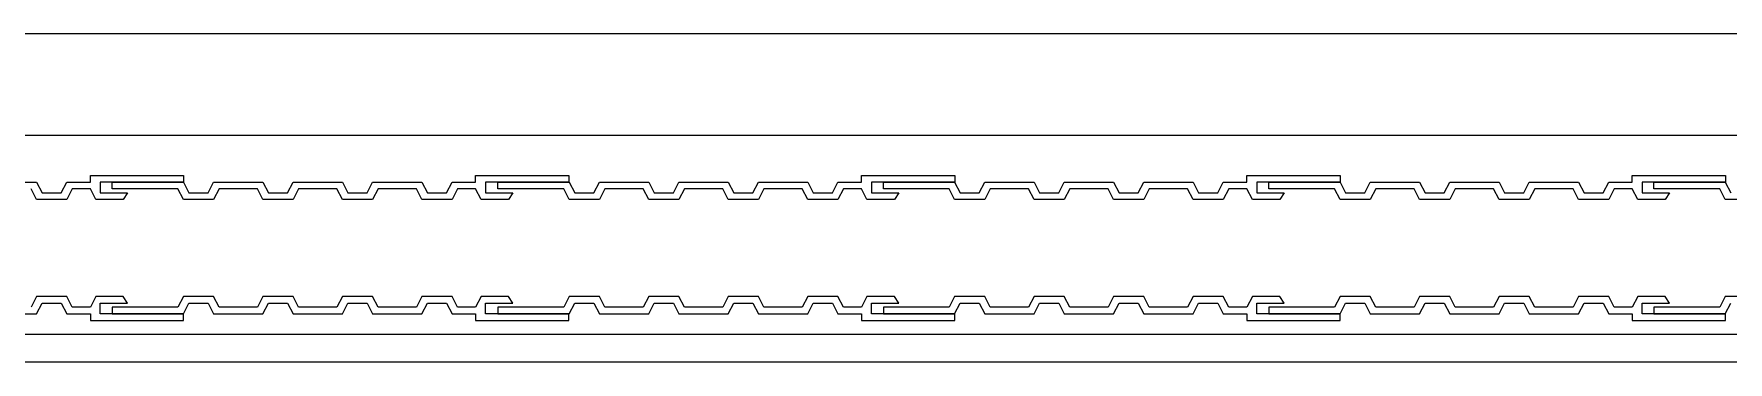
# Model space of a CAD drawing. Header units: inches. Extents: x -12530 to 36157, y 78659 to 110077.
# Drawn here: x 6489.9 to 6798.9, y 87925.6 to 87985.4 of the extents above; entities that cross this region are included whole.
import ezdxf

# ---------------------------------------------------------------- set-up
doc = ezdxf.new("R2010")
doc.units = ezdxf.units.IN
doc.header["$MEASUREMENT"] = 0
doc.layers.add('freecads.com', color=7, linetype='Continuous')

msp = doc.modelspace()

# ---------------------------------------------------------------- linework, layer by layer
at = {"layer": 'freecads.com'}
for p, q in [((7335.66, 87985.43), (6278.8, 87985.43)), ((7335.66, 87966.93), (6362.8, 87966.93)), ((6481.4, 87958.43), (6490.4, 87958.43)), ((6490.4, 87955.28), (6489.4, 87957.23)), ((6490.4, 87958.43), (6491.4, 87956.48)), ((6494.9, 87956.48), (6495.9, 87958.43)), ((6495.9, 87958.43), (6500.2, 87958.43)), ((6496.9, 87957.23), (6495.9, 87955.28)), ((6500.2, 87957.23), (6496.9, 87957.23)), ((6500.2, 87958.43), (6500.2, 87959.63)), ((6500.2, 87959.63), (6517.2, 87959.63)), ((6501.2, 87955.28), (6500.2, 87957.23)), ((6517.2, 87958.43), (6502, 87958.43)), ((6502, 87958.43), (6502, 87956.48)), ((6504.17, 87957.23), (6504.17, 87958.43)), ((6504.17, 87958.43), (6517.17, 87958.43)), ((6516.17, 87957.23), (6504.17, 87957.23)), ((6517.17, 87955.28), (6516.17, 87957.23)), ((6517.17, 87958.43), (6518.17, 87956.48)), ((6517.2, 87959.63), (6517.2, 87958.43)), ((6521.67, 87956.48), (6522.67, 87958.43)), ((6522.67, 87958.43), (6531.67, 87958.43)), ((6523.67, 87957.23), (6522.67, 87955.28)), ((6530.67, 87957.23), (6523.67, 87957.23)), ((6531.67, 87955.28), (6530.67, 87957.23)), ((6531.67, 87958.43), (6532.67, 87956.48)), ((6536.17, 87956.48), (6537.17, 87958.43)), ((6537.17, 87958.43), (6546.17, 87958.43)), ((6538.17, 87957.23), (6537.17, 87955.28)), ((6545.17, 87957.23), (6538.17, 87957.23)), ((6546.17, 87955.28), (6545.17, 87957.23)), ((6546.17, 87958.43), (6547.17, 87956.48)), ((6550.67, 87956.48), (6551.67, 87958.43)), ((6551.67, 87958.43), (6560.67, 87958.43)), ((6552.67, 87957.23), (6551.67, 87955.28)), ((6559.67, 87957.23), (6552.67, 87957.23)), ((6560.67, 87955.28), (6559.67, 87957.23)), ((6560.67, 87958.43), (6561.67, 87956.48)), ((6565.17, 87956.48), (6566.17, 87958.43)), ((6566.17, 87958.43), (6570.47, 87958.43)), ((6567.17, 87957.23), (6566.17, 87955.28)), ((6570.47, 87957.23), (6567.17, 87957.23)), ((6570.47, 87958.43), (6570.47, 87959.63)), ((6570.47, 87959.63), (6587.47, 87959.63)), ((6571.47, 87955.28), (6570.47, 87957.23)), ((6587.47, 87958.43), (6572.27, 87958.43)), ((6572.27, 87958.43), (6572.27, 87956.48)), ((6574.54, 87957.23), (6574.54, 87958.43)), ((6574.54, 87958.43), (6587.54, 87958.43)), ((6586.54, 87957.23), (6574.54, 87957.23)), ((6587.54, 87955.28), (6586.54, 87957.23)), ((6587.47, 87959.63), (6587.47, 87958.43)), ((6587.54, 87958.43), (6588.54, 87956.48)), ((6592.04, 87956.48), (6593.04, 87958.43)), ((6593.04, 87958.43), (6602.04, 87958.43)), ((6594.04, 87957.23), (6593.04, 87955.28)), ((6601.04, 87957.23), (6594.04, 87957.23)), ((6602.04, 87955.28), (6601.04, 87957.23)), ((6602.04, 87958.43), (6603.04, 87956.48)), ((6606.54, 87956.48), (6607.54, 87958.43)), ((6607.54, 87958.43), (6616.54, 87958.43)), ((6608.54, 87957.23), (6607.54, 87955.28)), ((6615.54, 87957.23), (6608.54, 87957.23)), ((6616.54, 87955.28), (6615.54, 87957.23)), ((6616.54, 87958.43), (6617.54, 87956.48)), ((6621.04, 87956.48), (6622.04, 87958.43)), ((6622.04, 87958.43), (6631.04, 87958.43)), ((6623.04, 87957.23), (6622.04, 87955.28)), ((6630.04, 87957.23), (6623.04, 87957.23)), ((6631.04, 87955.28), (6630.04, 87957.23)), ((6631.04, 87958.43), (6632.04, 87956.48)), ((6635.54, 87956.48), (6636.54, 87958.43)), ((6636.54, 87958.43), (6640.84, 87958.43)), ((6637.54, 87957.23), (6636.54, 87955.28)), ((6640.84, 87957.23), (6637.54, 87957.23)), ((6640.84, 87958.43), (6640.84, 87959.63)), ((6640.84, 87959.63), (6657.84, 87959.63)), ((6641.84, 87955.28), (6640.84, 87957.23)), ((6657.84, 87958.43), (6642.64, 87958.43)), ((6642.64, 87958.43), (6642.64, 87956.48)), ((6644.83, 87957.23), (6644.83, 87958.43)), ((6644.83, 87958.43), (6657.83, 87958.43)), ((6656.83, 87957.23), (6644.83, 87957.23)), ((6657.83, 87955.28), (6656.83, 87957.23)), ((6657.83, 87958.43), (6658.83, 87956.48)), ((6657.84, 87959.63), (6657.84, 87958.43)), ((6662.33, 87956.48), (6663.33, 87958.43)), ((6663.33, 87958.43), (6672.33, 87958.43)), ((6664.33, 87957.23), (6663.33, 87955.28)), ((6671.33, 87957.23), (6664.33, 87957.23)), ((6672.33, 87955.28), (6671.33, 87957.23)), ((6672.33, 87958.43), (6673.33, 87956.48)), ((6676.83, 87956.48), (6677.83, 87958.43)), ((6677.83, 87958.43), (6686.83, 87958.43)), ((6678.83, 87957.23), (6677.83, 87955.28)), ((6685.83, 87957.23), (6678.83, 87957.23)), ((6686.83, 87955.28), (6685.83, 87957.23)), ((6686.83, 87958.43), (6687.83, 87956.48)), ((6691.33, 87956.48), (6692.33, 87958.43)), ((6692.33, 87958.43), (6701.33, 87958.43)), ((6693.33, 87957.23), (6692.33, 87955.28)), ((6700.33, 87957.23), (6693.33, 87957.23)), ((6701.33, 87955.28), (6700.33, 87957.23)), ((6701.33, 87958.43), (6702.33, 87956.48)), ((6705.83, 87956.48), (6706.83, 87958.43)), ((6706.83, 87958.43), (6711.13, 87958.43)), ((6707.83, 87957.23), (6706.83, 87955.28)), ((6711.13, 87957.23), (6707.83, 87957.23)), ((6711.13, 87958.43), (6711.13, 87959.63)), ((6711.13, 87959.63), (6728.13, 87959.63)), ((6712.13, 87955.28), (6711.13, 87957.23)), ((6728.13, 87958.43), (6712.93, 87958.43)), ((6712.93, 87958.43), (6712.93, 87956.48)), ((6715.13, 87957.23), (6715.13, 87958.43)), ((6715.13, 87958.43), (6728.13, 87958.43)), ((6727.13, 87957.23), (6715.13, 87957.23)), ((6728.13, 87955.28), (6727.13, 87957.23)), ((6728.13, 87959.63), (6728.13, 87958.43)), ((6728.13, 87958.43), (6729.13, 87956.48)), ((6732.63, 87956.48), (6733.63, 87958.43)), ((6733.63, 87958.43), (6742.63, 87958.43)), ((6734.63, 87957.23), (6733.63, 87955.28)), ((6741.63, 87957.23), (6734.63, 87957.23)), ((6742.63, 87955.28), (6741.63, 87957.23)), ((6742.63, 87958.43), (6743.63, 87956.48)), ((6747.13, 87956.48), (6748.13, 87958.43)), ((6748.13, 87958.43), (6757.13, 87958.43)), ((6749.13, 87957.23), (6748.13, 87955.28)), ((6756.13, 87957.23), (6749.13, 87957.23)), ((6757.13, 87955.28), (6756.13, 87957.23)), ((6757.13, 87958.43), (6758.13, 87956.48)), ((6761.63, 87956.48), (6762.63, 87958.43)), ((6762.63, 87958.43), (6771.63, 87958.43)), ((6763.63, 87957.23), (6762.63, 87955.28)), ((6770.63, 87957.23), (6763.63, 87957.23)), ((6771.63, 87955.28), (6770.63, 87957.23)), ((6771.63, 87958.43), (6772.63, 87956.48)), ((6776.13, 87956.48), (6777.13, 87958.43)), ((6777.13, 87958.43), (6781.43, 87958.43)), ((6778.13, 87957.23), (6777.13, 87955.28)), ((6781.43, 87957.23), (6778.13, 87957.23)), ((6781.43, 87958.43), (6781.43, 87959.63)), ((6781.43, 87959.63), (6798.43, 87959.63)), ((6782.43, 87955.28), (6781.43, 87957.23)), ((6798.43, 87958.43), (6783.23, 87958.43)), ((6783.23, 87958.43), (6783.23, 87956.48)), ((6785.38, 87957.23), (6785.38, 87958.43)), ((6785.38, 87958.43), (6798.38, 87958.43)), ((6797.38, 87957.23), (6785.38, 87957.23)), ((6798.38, 87955.28), (6797.38, 87957.23)), ((6798.38, 87958.43), (6799.38, 87956.48)), ((6798.43, 87959.63), (6798.43, 87958.43)), ((6495.9, 87955.28), (6490.4, 87955.28)), ((6491.4, 87956.48), (6494.9, 87956.48)), ((6506.2, 87955.28), (6501.2, 87955.28)), ((6502, 87956.48), (6507, 87956.48)), ((6507, 87956.48), (6506.2, 87955.28)), ((6522.67, 87955.28), (6517.17, 87955.28)), ((6518.17, 87956.48), (6521.67, 87956.48)), ((6537.17, 87955.28), (6531.67, 87955.28)), ((6532.67, 87956.48), (6536.17, 87956.48)), ((6551.67, 87955.28), (6546.17, 87955.28)), ((6547.17, 87956.48), (6550.67, 87956.48)), ((6566.17, 87955.28), (6560.67, 87955.28)), ((6561.67, 87956.48), (6565.17, 87956.48)), ((6576.47, 87955.28), (6571.47, 87955.28)), ((6572.27, 87956.48), (6577.27, 87956.48)), ((6577.27, 87956.48), (6576.47, 87955.28)), ((6593.04, 87955.28), (6587.54, 87955.28)), ((6588.54, 87956.48), (6592.04, 87956.48)), ((6607.54, 87955.28), (6602.04, 87955.28)), ((6603.04, 87956.48), (6606.54, 87956.48)), ((6622.04, 87955.28), (6616.54, 87955.28)), ((6617.54, 87956.48), (6621.04, 87956.48)), ((6636.54, 87955.28), (6631.04, 87955.28)), ((6632.04, 87956.48), (6635.54, 87956.48)), ((6646.84, 87955.28), (6641.84, 87955.28)), ((6642.64, 87956.48), (6647.64, 87956.48)), ((6647.64, 87956.48), (6646.84, 87955.28)), ((6663.33, 87955.28), (6657.83, 87955.28)), ((6658.83, 87956.48), (6662.33, 87956.48)), ((6677.83, 87955.28), (6672.33, 87955.28)), ((6673.33, 87956.48), (6676.83, 87956.48)), ((6692.33, 87955.28), (6686.83, 87955.28)), ((6687.83, 87956.48), (6691.33, 87956.48)), ((6706.83, 87955.28), (6701.33, 87955.28)), ((6702.33, 87956.48), (6705.83, 87956.48)), ((6717.13, 87955.28), (6712.13, 87955.28)), ((6712.93, 87956.48), (6717.93, 87956.48)), ((6717.93, 87956.48), (6717.13, 87955.28)), ((6733.63, 87955.28), (6728.13, 87955.28)), ((6729.13, 87956.48), (6732.63, 87956.48)), ((6748.13, 87955.28), (6742.63, 87955.28)), ((6743.63, 87956.48), (6747.13, 87956.48)), ((6762.63, 87955.28), (6757.13, 87955.28)), ((6758.13, 87956.48), (6761.63, 87956.48)), ((6777.13, 87955.28), (6771.63, 87955.28)), ((6772.63, 87956.48), (6776.13, 87956.48)), ((6787.43, 87955.28), (6782.43, 87955.28)), ((6783.23, 87956.48), (6788.23, 87956.48)), ((6788.23, 87956.48), (6787.43, 87955.28)), ((6803.88, 87955.28), (6798.38, 87955.28)), ((6490.4, 87937.58), (6489.4, 87935.63)), ((6495.9, 87937.58), (6490.4, 87937.58)), ((6490.4, 87934.43), (6491.4, 87936.38)), ((6491.4, 87936.38), (6494.9, 87936.38)), ((6494.9, 87936.38), (6495.9, 87934.43)), ((6496.9, 87935.63), (6495.9, 87937.58)), ((6500.2, 87935.63), (6496.9, 87935.63)), ((6501.2, 87937.58), (6500.2, 87935.63)), ((6506.2, 87937.58), (6501.2, 87937.58)), ((6502, 87934.43), (6502, 87936.38)), ((6502, 87936.38), (6507, 87936.38)), ((6516.17, 87935.63), (6504.17, 87935.63)), ((6504.17, 87935.63), (6504.17, 87934.43)), ((6507, 87936.38), (6506.2, 87937.58)), ((6517.17, 87937.58), (6516.17, 87935.63)), ((6522.67, 87937.58), (6517.17, 87937.58)), ((6517.17, 87934.43), (6518.17, 87936.38)), ((6518.17, 87936.38), (6521.67, 87936.38)), ((6521.67, 87936.38), (6522.67, 87934.43)), ((6523.67, 87935.63), (6522.67, 87937.58)), ((6530.67, 87935.63), (6523.67, 87935.63)), ((6531.67, 87937.58), (6530.67, 87935.63)), ((6537.17, 87937.58), (6531.67, 87937.58)), ((6531.67, 87934.43), (6532.67, 87936.38)), ((6532.67, 87936.38), (6536.17, 87936.38)), ((6536.17, 87936.38), (6537.17, 87934.43)), ((6538.17, 87935.63), (6537.17, 87937.58)), ((6545.17, 87935.63), (6538.17, 87935.63)), ((6546.17, 87937.58), (6545.17, 87935.63)), ((6551.67, 87937.58), (6546.17, 87937.58)), ((6546.17, 87934.43), (6547.17, 87936.38)), ((6547.17, 87936.38), (6550.67, 87936.38)), ((6550.67, 87936.38), (6551.67, 87934.43)), ((6552.67, 87935.63), (6551.67, 87937.58)), ((6559.67, 87935.63), (6552.67, 87935.63)), ((6560.67, 87937.58), (6559.67, 87935.63)), ((6566.17, 87937.58), (6560.67, 87937.58)), ((6560.67, 87934.43), (6561.67, 87936.38)), ((6561.67, 87936.38), (6565.17, 87936.38)), ((6565.17, 87936.38), (6566.17, 87934.43)), ((6567.17, 87935.63), (6566.17, 87937.58)), ((6570.47, 87935.63), (6567.17, 87935.63)), ((6571.47, 87937.58), (6570.47, 87935.63)), ((6576.47, 87937.58), (6571.47, 87937.58)), ((6572.27, 87934.43), (6572.27, 87936.38)), ((6572.27, 87936.38), (6577.27, 87936.38)), ((6586.54, 87935.63), (6574.54, 87935.63)), ((6574.54, 87935.63), (6574.54, 87934.43)), ((6577.27, 87936.38), (6576.47, 87937.58)), ((6587.54, 87937.58), (6586.54, 87935.63)), ((6593.04, 87937.58), (6587.54, 87937.58)), ((6587.54, 87934.43), (6588.54, 87936.38)), ((6588.54, 87936.38), (6592.04, 87936.38)), ((6592.04, 87936.38), (6593.04, 87934.43)), ((6594.04, 87935.63), (6593.04, 87937.58)), ((6601.04, 87935.63), (6594.04, 87935.63)), ((6602.04, 87937.58), (6601.04, 87935.63)), ((6607.54, 87937.58), (6602.04, 87937.58)), ((6602.04, 87934.43), (6603.04, 87936.38)), ((6603.04, 87936.38), (6606.54, 87936.38)), ((6606.54, 87936.38), (6607.54, 87934.43)), ((6608.54, 87935.63), (6607.54, 87937.58)), ((6615.54, 87935.63), (6608.54, 87935.63)), ((6616.54, 87937.58), (6615.54, 87935.63)), ((6622.04, 87937.58), (6616.54, 87937.58)), ((6616.54, 87934.43), (6617.54, 87936.38)), ((6617.54, 87936.38), (6621.04, 87936.38)), ((6621.04, 87936.38), (6622.04, 87934.43)), ((6623.04, 87935.63), (6622.04, 87937.58)), ((6630.04, 87935.63), (6623.04, 87935.63)), ((6631.04, 87937.58), (6630.04, 87935.63)), ((6636.54, 87937.58), (6631.04, 87937.58)), ((6631.04, 87934.43), (6632.04, 87936.38)), ((6632.04, 87936.38), (6635.54, 87936.38)), ((6635.54, 87936.38), (6636.54, 87934.43)), ((6637.54, 87935.63), (6636.54, 87937.58)), ((6640.84, 87935.63), (6637.54, 87935.63)), ((6641.84, 87937.58), (6640.84, 87935.63)), ((6646.84, 87937.58), (6641.84, 87937.58)), ((6642.64, 87934.43), (6642.64, 87936.38)), ((6642.64, 87936.38), (6647.64, 87936.38)), ((6656.83, 87935.63), (6644.83, 87935.63)), ((6644.83, 87935.63), (6644.83, 87934.43)), ((6647.64, 87936.38), (6646.84, 87937.58)), ((6657.83, 87937.58), (6656.83, 87935.63)), ((6663.33, 87937.58), (6657.83, 87937.58)), ((6657.83, 87934.43), (6658.83, 87936.38)), ((6658.83, 87936.38), (6662.33, 87936.38)), ((6662.33, 87936.38), (6663.33, 87934.43)), ((6664.33, 87935.63), (6663.33, 87937.58)), ((6671.33, 87935.63), (6664.33, 87935.63)), ((6672.33, 87937.58), (6671.33, 87935.63)), ((6677.83, 87937.58), (6672.33, 87937.58)), ((6672.33, 87934.43), (6673.33, 87936.38)), ((6673.33, 87936.38), (6676.83, 87936.38)), ((6676.83, 87936.38), (6677.83, 87934.43)), ((6678.83, 87935.63), (6677.83, 87937.58)), ((6685.83, 87935.63), (6678.83, 87935.63)), ((6686.83, 87937.58), (6685.83, 87935.63)), ((6692.33, 87937.58), (6686.83, 87937.58)), ((6686.83, 87934.43), (6687.83, 87936.38)), ((6687.83, 87936.38), (6691.33, 87936.38)), ((6691.33, 87936.38), (6692.33, 87934.43)), ((6693.33, 87935.63), (6692.33, 87937.58)), ((6700.33, 87935.63), (6693.33, 87935.63)), ((6701.33, 87937.58), (6700.33, 87935.63)), ((6706.83, 87937.58), (6701.33, 87937.58)), ((6701.33, 87934.43), (6702.33, 87936.38)), ((6702.33, 87936.38), (6705.83, 87936.38)), ((6705.83, 87936.38), (6706.83, 87934.43)), ((6707.83, 87935.63), (6706.83, 87937.58)), ((6711.13, 87935.63), (6707.83, 87935.63)), ((6712.13, 87937.58), (6711.13, 87935.63)), ((6717.13, 87937.58), (6712.13, 87937.58)), ((6712.93, 87934.43), (6712.93, 87936.38)), ((6712.93, 87936.38), (6717.93, 87936.38)), ((6727.13, 87935.63), (6715.13, 87935.63)), ((6715.13, 87935.63), (6715.13, 87934.43)), ((6717.93, 87936.38), (6717.13, 87937.58)), ((6728.13, 87937.58), (6727.13, 87935.63)), ((6733.63, 87937.58), (6728.13, 87937.58)), ((6728.13, 87934.43), (6729.13, 87936.38)), ((6729.13, 87936.38), (6732.63, 87936.38)), ((6732.63, 87936.38), (6733.63, 87934.43)), ((6734.63, 87935.63), (6733.63, 87937.58)), ((6741.63, 87935.63), (6734.63, 87935.63)), ((6742.63, 87937.58), (6741.63, 87935.63)), ((6748.13, 87937.58), (6742.63, 87937.58)), ((6742.63, 87934.43), (6743.63, 87936.38)), ((6743.63, 87936.38), (6747.13, 87936.38)), ((6747.13, 87936.38), (6748.13, 87934.43)), ((6749.13, 87935.63), (6748.13, 87937.58)), ((6756.13, 87935.63), (6749.13, 87935.63)), ((6757.13, 87937.58), (6756.13, 87935.63)), ((6762.63, 87937.58), (6757.13, 87937.58)), ((6757.13, 87934.43), (6758.13, 87936.38)), ((6758.13, 87936.38), (6761.63, 87936.38)), ((6761.63, 87936.38), (6762.63, 87934.43)), ((6763.63, 87935.63), (6762.63, 87937.58)), ((6770.63, 87935.63), (6763.63, 87935.63)), ((6771.63, 87937.58), (6770.63, 87935.63)), ((6777.13, 87937.58), (6771.63, 87937.58)), ((6771.63, 87934.43), (6772.63, 87936.38)), ((6772.63, 87936.38), (6776.13, 87936.38)), ((6776.13, 87936.38), (6777.13, 87934.43)), ((6778.13, 87935.63), (6777.13, 87937.58)), ((6781.43, 87935.63), (6778.13, 87935.63)), ((6782.43, 87937.58), (6781.43, 87935.63)), ((6787.43, 87937.58), (6782.43, 87937.58)), ((6783.23, 87934.43), (6783.23, 87936.38)), ((6783.23, 87936.38), (6788.23, 87936.38)), ((6797.38, 87935.63), (6785.38, 87935.63)), ((6785.38, 87935.63), (6785.38, 87934.43)), ((6788.23, 87936.38), (6787.43, 87937.58)), ((6798.38, 87937.58), (6797.38, 87935.63)), ((6803.88, 87937.58), (6798.38, 87937.58)), ((6798.38, 87934.43), (6799.38, 87936.38)), ((6481.4, 87934.43), (6490.4, 87934.43)), ((6495.9, 87934.43), (6500.2, 87934.43)), ((6500.2, 87934.43), (6500.2, 87933.23)), ((6500.2, 87933.23), (6517.2, 87933.23)), ((6517.2, 87934.43), (6502, 87934.43)), ((6504.17, 87934.43), (6517.17, 87934.43)), ((6517.2, 87933.23), (6517.2, 87934.43)), ((6522.67, 87934.43), (6531.67, 87934.43)), ((6537.17, 87934.43), (6546.17, 87934.43)), ((6551.67, 87934.43), (6560.67, 87934.43)), ((6566.17, 87934.43), (6570.47, 87934.43)), ((6570.47, 87934.43), (6570.47, 87933.23)), ((6570.47, 87933.23), (6587.47, 87933.23)), ((6587.47, 87934.43), (6572.27, 87934.43)), ((6574.54, 87934.43), (6587.54, 87934.43)), ((6587.47, 87933.23), (6587.47, 87934.43)), ((6593.04, 87934.43), (6602.04, 87934.43)), ((6607.54, 87934.43), (6616.54, 87934.43)), ((6622.04, 87934.43), (6631.04, 87934.43)), ((6636.54, 87934.43), (6640.84, 87934.43)), ((6640.84, 87934.43), (6640.84, 87933.23)), ((6640.84, 87933.23), (6657.84, 87933.23)), ((6657.84, 87934.43), (6642.64, 87934.43)), ((6644.83, 87934.43), (6657.83, 87934.43)), ((6657.84, 87933.23), (6657.84, 87934.43)), ((6663.33, 87934.43), (6672.33, 87934.43)), ((6677.83, 87934.43), (6686.83, 87934.43)), ((6692.33, 87934.43), (6701.33, 87934.43)), ((6706.83, 87934.43), (6711.13, 87934.43)), ((6711.13, 87934.43), (6711.13, 87933.23)), ((6711.13, 87933.23), (6728.13, 87933.23)), ((6728.13, 87934.43), (6712.93, 87934.43)), ((6715.13, 87934.43), (6728.13, 87934.43)), ((6728.13, 87933.23), (6728.13, 87934.43)), ((6733.63, 87934.43), (6742.63, 87934.43)), ((6748.13, 87934.43), (6757.13, 87934.43)), ((6762.63, 87934.43), (6771.63, 87934.43)), ((6777.13, 87934.43), (6781.43, 87934.43)), ((6781.43, 87934.43), (6781.43, 87933.23)), ((6781.43, 87933.23), (6798.43, 87933.23)), ((6798.43, 87934.43), (6783.23, 87934.43)), ((6785.38, 87934.43), (6798.38, 87934.43)), ((6798.43, 87933.23), (6798.43, 87934.43)), ((7332.46, 87930.63), (6373.9, 87930.63)), ((7332.46, 87925.63), (6283, 87925.63))]:
    msp.add_line(p, q, dxfattribs=at)

doc.saveas('drawing.dxf')
